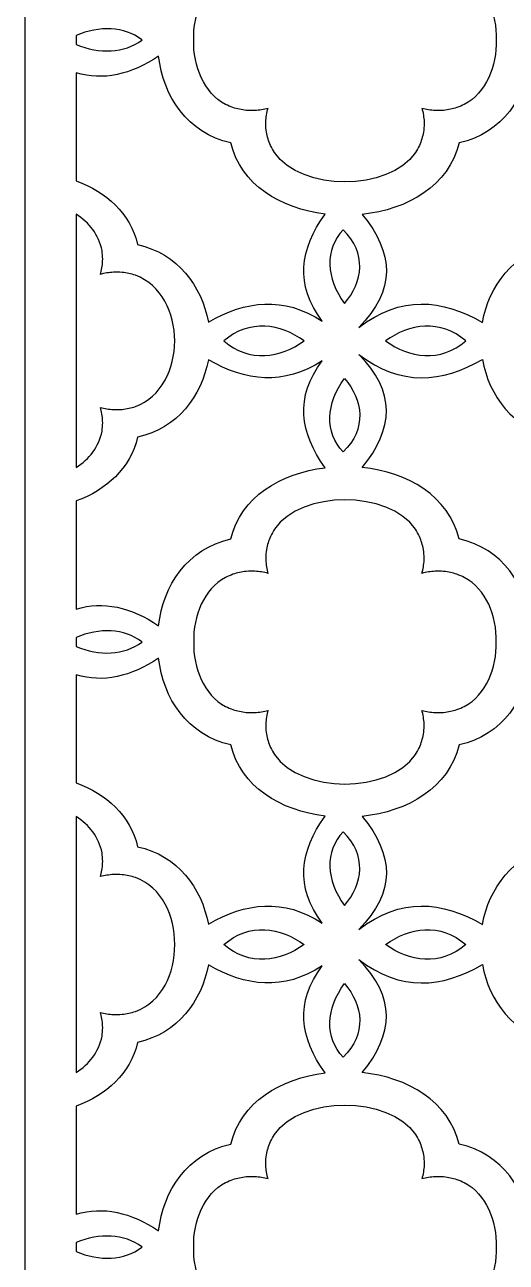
# Model space of a CAD drawing. Header units: centimetres. Extents: x 14.5 to 19.1, y -9 to 9.
# Drawn here: x 14.548 to 16.267, y -4.364 to 0.052 of the extents above; entities that cross this region are included whole.
import ezdxf

# ---------------------------------------------------------------- set-up
doc = ezdxf.new("R2010")
doc.units = ezdxf.units.CM
doc.header["$MEASUREMENT"] = 0
doc.layers.add('layer 1', color=7, linetype='Continuous')

msp = doc.modelspace()

# ---------------------------------------------------------------- linework, layer by layer
at = {"layer": 'layer 1', "color": 250, "lineweight": 30}
for points, knots in [([(14.54762, 9.00076), (14.54762, 9.00076), (19.1397, 9.00076), (19.1397, 9.00076), (19.1397, 9.00076), (19.1397, 9.00076), (19.1397, -9.00021), (19.1397, -9.00021), (19.1397, -9.00021), (19.1397, -9.00021), (14.54762, -9.00021), (14.54762, -9.00021), (14.54762, -9.00021), (14.54762, -9.00021), (14.54762, 9.00076), (14.54762, 9.00076)], [0, 0, 0, 0, 0.2, 0.2, 0.2, 0.2, 0.4, 0.4, 0.4, 0.4, 0.6, 0.6, 0.6, 0.6, 1, 1, 1, 1]), ([(15.15078, -0.00254), (15.1487, -0.09615), (15.1867, -0.19117), (15.26472, -0.23284), (15.26472, -0.23284), (15.2734, -0.23698), (15.28192, -0.24056), (15.291, -0.24388), (15.291, -0.24388), (15.30698, -0.24892), (15.3219, -0.25211), (15.33865, -0.25409), (15.33865, -0.25409), (15.34899, -0.25482), (15.35885, -0.25505), (15.36921, -0.25481), (15.36921, -0.25481), (15.38569, -0.25363), (15.40049, -0.25125), (15.41631, -0.24716), (15.41631, -0.24716), (15.4158, -0.24875), (15.41528, -0.25035), (15.41478, -0.25197), (15.41478, -0.25197), (15.41058, -0.26883), (15.40849, -0.28435), (15.40803, -0.30166), (15.40803, -0.30166), (15.40831, -0.31198), (15.4091, -0.32178), (15.4105, -0.33202), (15.4105, -0.33202), (15.41371, -0.34859), (15.41822, -0.36331), (15.42491, -0.37898), (15.42491, -0.37898), (15.42926, -0.38793), (15.43387, -0.39626), (15.43916, -0.40476), (15.43916, -0.40476), (15.53583, -0.54438), (15.84584, -0.54454), (15.94265, -0.40476), (15.94265, -0.40476), (15.94791, -0.39626), (15.95254, -0.38793), (15.9569, -0.37898), (15.9569, -0.37898), (15.96359, -0.36331), (15.96809, -0.34859), (15.9713, -0.33202), (15.9713, -0.33202), (15.97271, -0.32178), (15.9735, -0.31198), (15.97377, -0.30166), (15.97377, -0.30166), (15.97331, -0.28435), (15.97124, -0.26883), (15.96701, -0.25197), (15.96701, -0.25197), (15.96652, -0.25035), (15.96601, -0.24875), (15.96549, -0.24716), (15.96549, -0.24716), (15.98132, -0.25125), (15.99611, -0.25363), (16.01258, -0.25481), (16.01258, -0.25481), (16.02294, -0.25505), (16.03282, -0.25482), (16.04315, -0.25409), (16.04315, -0.25409), (16.0599, -0.25211), (16.07482, -0.24892), (16.09081, -0.24388), (16.09081, -0.24388), (16.09989, -0.24056), (16.1084, -0.23698), (16.11711, -0.23284), (16.11711, -0.23284), (16.19544, -0.19098), (16.23337, -0.09611), (16.2308, -0.00254), (16.2308, -0.00254), (16.23337, 0.09103), (16.19544, 0.18591), (16.11711, 0.22777), (16.11711, 0.22777), (16.1084, 0.2319), (16.09989, 0.23548), (16.09081, 0.2388), (16.09081, 0.2388), (16.07482, 0.24385), (16.0599, 0.24703), (16.04315, 0.24901), (16.04315, 0.24901), (16.03282, 0.24974), (16.02294, 0.24998), (16.01258, 0.24973), (16.01258, 0.24973), (15.99611, 0.24856), (15.98132, 0.24618), (15.96549, 0.24209), (15.96549, 0.24209), (15.96601, 0.24367), (15.96652, 0.24526), (15.96701, 0.2469), (15.96701, 0.2469), (15.97124, 0.26374), (15.97331, 0.27927), (15.97377, 0.29658), (15.97377, 0.29658), (15.9735, 0.3069), (15.97271, 0.31669), (15.9713, 0.32694), (15.9713, 0.32694), (15.96809, 0.34351), (15.96359, 0.35823), (15.9569, 0.37391), (15.9569, 0.37391), (15.95254, 0.38285), (15.94791, 0.39119), (15.94265, 0.39969), (15.94265, 0.39969), (15.84584, 0.53947), (15.53583, 0.5393), (15.43916, 0.39969), (15.43916, 0.39969), (15.43387, 0.39119), (15.42926, 0.38285), (15.42491, 0.37391), (15.42491, 0.37391), (15.41822, 0.35823), (15.41371, 0.34351), (15.4105, 0.32694), (15.4105, 0.32694), (15.4091, 0.31669), (15.40831, 0.3069), (15.40803, 0.29658), (15.40803, 0.29658), (15.40849, 0.27927), (15.41058, 0.26374), (15.41478, 0.2469), (15.41478, 0.2469), (15.41528, 0.24526), (15.4158, 0.24367), (15.41631, 0.24209), (15.41631, 0.24209), (15.40049, 0.24618), (15.38569, 0.24856), (15.36921, 0.24973), (15.36921, 0.24973), (15.35885, 0.24998), (15.34899, 0.24974), (15.33865, 0.24901), (15.33865, 0.24901), (15.3219, 0.24703), (15.30698, 0.24385), (15.291, 0.2388), (15.291, 0.2388), (15.28192, 0.23548), (15.2734, 0.2319), (15.26472, 0.22777), (15.26472, 0.22777), (15.1867, 0.18608), (15.1487, 0.09106), (15.15078, -0.00254)], [0, 0, 0, 0, 0.0232558, 0.0232558, 0.0232558, 0.0232558, 0.0465116, 0.0465116, 0.0465116, 0.0465116, 0.0697674, 0.0697674, 0.0697674, 0.0697674, 0.0930233, 0.0930233, 0.0930233, 0.0930233, 0.1162791, 0.1162791, 0.1162791, 0.1162791, 0.1395349, 0.1395349, 0.1395349, 0.1395349, 0.1627907, 0.1627907, 0.1627907, 0.1627907, 0.1860465, 0.1860465, 0.1860465, 0.1860465, 0.2093023, 0.2093023, 0.2093023, 0.2093023, 0.2325581, 0.2325581, 0.2325581, 0.2325581, 0.255814, 0.255814, 0.255814, 0.255814, 0.2790698, 0.2790698, 0.2790698, 0.2790698, 0.3023256, 0.3023256, 0.3023256, 0.3023256, 0.3255814, 0.3255814, 0.3255814, 0.3255814, 0.3488372, 0.3488372, 0.3488372, 0.3488372, 0.372093, 0.372093, 0.372093, 0.372093, 0.3953488, 0.3953488, 0.3953488, 0.3953488, 0.4186047, 0.4186047, 0.4186047, 0.4186047, 0.4418605, 0.4418605, 0.4418605, 0.4418605, 0.4651163, 0.4651163, 0.4651163, 0.4651163, 0.4883721, 0.4883721, 0.4883721, 0.4883721, 0.5116279, 0.5116279, 0.5116279, 0.5116279, 0.5348837, 0.5348837, 0.5348837, 0.5348837, 0.5581395, 0.5581395, 0.5581395, 0.5581395, 0.5813953, 0.5813953, 0.5813953, 0.5813953, 0.6046512, 0.6046512, 0.6046512, 0.6046512, 0.627907, 0.627907, 0.627907, 0.627907, 0.6511628, 0.6511628, 0.6511628, 0.6511628, 0.6744186, 0.6744186, 0.6744186, 0.6744186, 0.6976744, 0.6976744, 0.6976744, 0.6976744, 0.7209302, 0.7209302, 0.7209302, 0.7209302, 0.744186, 0.744186, 0.744186, 0.744186, 0.7674419, 0.7674419, 0.7674419, 0.7674419, 0.7906977, 0.7906977, 0.7906977, 0.7906977, 0.8139535, 0.8139535, 0.8139535, 0.8139535, 0.8372093, 0.8372093, 0.8372093, 0.8372093, 0.8604651, 0.8604651, 0.8604651, 0.8604651, 0.8837209, 0.8837209, 0.8837209, 0.8837209, 0.9069767, 0.9069767, 0.9069767, 0.9069767, 0.9302326, 0.9302326, 0.9302326, 0.9302326, 0.9534884, 0.9534884, 0.9534884, 0.9534884, 1, 1, 1, 1]), ([(14.7313, -0.01851), (14.7313, -0.01851), (14.7313, 0.01347), (14.7313, 0.01347), (14.7313, 0.01347), (14.81378, 0.04861), (14.9025, 0.04525), (14.96586, -0.00186), (14.96586, -0.00186), (14.96653, -0.00222), (14.96635, -0.00284), (14.96584, -0.00321), (14.96584, -0.00321), (14.9025, -0.05031), (14.81377, -0.05364), (14.7313, -0.01851)], [0, 0, 0, 0, 0.2, 0.2, 0.2, 0.2, 0.4, 0.4, 0.4, 0.4, 0.6, 0.6, 0.6, 0.6, 1, 1, 1, 1]), ([(14.7313, -0.5054), (14.7313, -0.5054), (14.7313, -0.11955), (14.7313, -0.11955), (14.7313, -0.11955), (14.82813, -0.14959), (14.92633, -0.12676), (15.02566, -0.06049), (15.02566, -0.06049), (15.04199, -0.20338), (15.12787, -0.33592), (15.2834, -0.36982), (15.2834, -0.36982), (15.31847, -0.51996), (15.4621, -0.60477), (15.61981, -0.62423), (15.61981, -0.62423), (15.53075, -0.74926), (15.51053, -0.87602), (15.61002, -1.00584), (15.61002, -1.00584), (15.47169, -0.91664), (15.33656, -0.93235), (15.20329, -1.00939), (15.20329, -1.00939), (15.17825, -0.8796), (15.09407, -0.76443), (14.95062, -0.73316), (14.95062, -0.73316), (14.92441, -0.62095), (14.83842, -0.54503), (14.7313, -0.5054)], [0, 0, 0, 0, 0.1111111, 0.1111111, 0.1111111, 0.1111111, 0.2222222, 0.2222222, 0.2222222, 0.2222222, 0.3333333, 0.3333333, 0.3333333, 0.3333333, 0.4444444, 0.4444444, 0.4444444, 0.4444444, 0.5555556, 0.5555556, 0.5555556, 0.5555556, 0.6666667, 0.6666667, 0.6666667, 0.6666667, 0.7777778, 0.7777778, 0.7777778, 0.7777778, 1, 1, 1, 1]), ([(16.78436, -0.47578), (16.62149, -0.49204), (16.47062, -0.57779), (16.43431, -0.73316), (16.43431, -0.73316), (16.2904, -0.76453), (16.20612, -0.88036), (16.18141, -1.0107), (16.18141, -1.0107), (16.03705, -0.92647), (15.89052, -0.91399), (15.74016, -1.02856), (15.74016, -1.02856), (15.87347, -0.89695), (15.86587, -0.7623), (15.75234, -0.62532), (15.75234, -0.62532), (15.91381, -0.60816), (16.06261, -0.52305), (16.0984, -0.36982), (16.0984, -0.36982), (16.25338, -0.33604), (16.3392, -0.20432), (16.35596, -0.06202), (16.35596, -0.06202), (16.49452, -0.15353), (16.63087, -0.16041), (16.76436, -0.05689), (16.76436, -0.05689), (16.76533, -0.05783), (16.76634, -0.05874), (16.76738, -0.05961), (16.76738, -0.05961), (16.65073, -0.20147), (16.67838, -0.33962), (16.78436, -0.47578)], [0, 0, 0, 0, 0.1, 0.1, 0.1, 0.1, 0.2, 0.2, 0.2, 0.2, 0.3, 0.3, 0.3, 0.3, 0.4, 0.4, 0.4, 0.4, 0.5, 0.5, 0.5, 0.5, 0.6, 0.6, 0.6, 0.6, 0.7, 0.7, 0.7, 0.7, 0.8, 0.8, 0.8, 0.8, 1, 1, 1, 1]), ([(14.7313, -1.52837), (14.7313, -1.52837), (14.7313, -0.62488), (14.7313, -0.62488), (14.7313, -0.62488), (14.77813, -0.6547), (14.81258, -0.69787), (14.82351, -0.75436), (14.82351, -0.75436), (14.82492, -0.76459), (14.82573, -0.7744), (14.826, -0.78471), (14.826, -0.78471), (14.82552, -0.80202), (14.82345, -0.81754), (14.81922, -0.83441), (14.81922, -0.83441), (14.81873, -0.83602), (14.81823, -0.83762), (14.81771, -0.8392), (14.81771, -0.8392), (14.83353, -0.83512), (14.84832, -0.83274), (14.86479, -0.83157), (14.86479, -0.83157), (14.87516, -0.83132), (14.88503, -0.83155), (14.89538, -0.83228), (14.89538, -0.83228), (14.91211, -0.83427), (14.92703, -0.83744), (14.94302, -0.84247), (14.94302, -0.84247), (15.03611, -0.87662), (15.08271, -0.97671), (15.08313, -1.07665), (15.08313, -1.07665), (15.08271, -1.17657), (15.03611, -1.27668), (14.94302, -1.31082), (14.94302, -1.31082), (14.92703, -1.31585), (14.91211, -1.31902), (14.89538, -1.32101), (14.89538, -1.32101), (14.88503, -1.32175), (14.87516, -1.32197), (14.86479, -1.32172), (14.86479, -1.32172), (14.84832, -1.32055), (14.83353, -1.31819), (14.81771, -1.31409), (14.81771, -1.31409), (14.81823, -1.31567), (14.81873, -1.31727), (14.81922, -1.31889), (14.81922, -1.31889), (14.82345, -1.33576), (14.82552, -1.35128), (14.826, -1.36859), (14.826, -1.36859), (14.82573, -1.37889), (14.82492, -1.38869), (14.82351, -1.39893), (14.82351, -1.39893), (14.81258, -1.45543), (14.77813, -1.49856), (14.7313, -1.52837)], [0, 0, 0, 0, 0.0555556, 0.0555556, 0.0555556, 0.0555556, 0.1111111, 0.1111111, 0.1111111, 0.1111111, 0.1666667, 0.1666667, 0.1666667, 0.1666667, 0.2222222, 0.2222222, 0.2222222, 0.2222222, 0.2777778, 0.2777778, 0.2777778, 0.2777778, 0.3333333, 0.3333333, 0.3333333, 0.3333333, 0.3888889, 0.3888889, 0.3888889, 0.3888889, 0.4444444, 0.4444444, 0.4444444, 0.4444444, 0.5, 0.5, 0.5, 0.5, 0.5555556, 0.5555556, 0.5555556, 0.5555556, 0.6111111, 0.6111111, 0.6111111, 0.6111111, 0.6666667, 0.6666667, 0.6666667, 0.6666667, 0.7222222, 0.7222222, 0.7222222, 0.7222222, 0.7777778, 0.7777778, 0.7777778, 0.7777778, 0.8333333, 0.8333333, 0.8333333, 0.8333333, 0.8888889, 0.8888889, 0.8888889, 0.8888889, 1, 1, 1, 1]), ([(15.68913, -0.94273), (15.62324, -0.85445), (15.61805, -0.74946), (15.68393, -0.68028), (15.68393, -0.68028), (15.76975, -0.76259), (15.7559, -0.86676), (15.68913, -0.94273)], [0, 0, 0, 0, 0.3333333, 0.3333333, 0.3333333, 0.3333333, 1, 1, 1, 1]), ([(15.25872, -1.07665), (15.34845, -0.99791), (15.462, -1.01539), (15.54478, -1.07665), (15.54478, -1.07665), (15.462, -1.1379), (15.34845, -1.15539), (15.25872, -1.07665)], [0, 0, 0, 0, 0.3333333, 0.3333333, 0.3333333, 0.3333333, 1, 1, 1, 1]), ([(15.83604, -1.07665), (15.91881, -1.01539), (16.03237, -0.99791), (16.12209, -1.07665), (16.12209, -1.07665), (16.03237, -1.15539), (15.91881, -1.1379), (15.83604, -1.07665)], [0, 0, 0, 0, 0.3333333, 0.3333333, 0.3333333, 0.3333333, 1, 1, 1, 1]), ([(14.7313, -2.03371), (14.7313, -2.03371), (14.7313, -1.64785), (14.7313, -1.64785), (14.7313, -1.64785), (14.83842, -1.60821), (14.92441, -1.53234), (14.95062, -1.42013), (14.95062, -1.42013), (15.09407, -1.38886), (15.17825, -1.2737), (15.20329, -1.14391), (15.20329, -1.14391), (15.33656, -1.22096), (15.47169, -1.23666), (15.61002, -1.14746), (15.61002, -1.14746), (15.51053, -1.27728), (15.53075, -1.40405), (15.61981, -1.52906), (15.61981, -1.52906), (15.4621, -1.54852), (15.31847, -1.63334), (15.2834, -1.78348), (15.2834, -1.78348), (15.12787, -1.81738), (15.04199, -1.94991), (15.02566, -2.0928), (15.02566, -2.0928), (14.92633, -2.02653), (14.82813, -2.00367), (14.7313, -2.03371)], [0, 0, 0, 0, 0.1111111, 0.1111111, 0.1111111, 0.1111111, 0.2222222, 0.2222222, 0.2222222, 0.2222222, 0.3333333, 0.3333333, 0.3333333, 0.3333333, 0.4444444, 0.4444444, 0.4444444, 0.4444444, 0.5555556, 0.5555556, 0.5555556, 0.5555556, 0.6666667, 0.6666667, 0.6666667, 0.6666667, 0.7777778, 0.7777778, 0.7777778, 0.7777778, 1, 1, 1, 1]), ([(16.78436, -1.67751), (16.62149, -1.66124), (16.47062, -1.5755), (16.43431, -1.42013), (16.43431, -1.42013), (16.2904, -1.38876), (16.20612, -1.27293), (16.18141, -1.14259), (16.18141, -1.14259), (16.03705, -1.22682), (15.89052, -1.23931), (15.74016, -1.12474), (15.74016, -1.12474), (15.87347, -1.25634), (15.86587, -1.39101), (15.75234, -1.52799), (15.75234, -1.52799), (15.91381, -1.54513), (16.06261, -1.63026), (16.0984, -1.78348), (16.0984, -1.78348), (16.25338, -1.81727), (16.3392, -1.94897), (16.35596, -2.09127), (16.35596, -2.09127), (16.49452, -1.99975), (16.63087, -1.9929), (16.76436, -2.09641), (16.76436, -2.09641), (16.76533, -2.09547), (16.76634, -2.09455), (16.76738, -2.09367), (16.76738, -2.09367), (16.65073, -1.95184), (16.67838, -1.81366), (16.78436, -1.67751)], [0, 0, 0, 0, 0.1, 0.1, 0.1, 0.1, 0.2, 0.2, 0.2, 0.2, 0.3, 0.3, 0.3, 0.3, 0.4, 0.4, 0.4, 0.4, 0.5, 0.5, 0.5, 0.5, 0.6, 0.6, 0.6, 0.6, 0.7, 0.7, 0.7, 0.7, 0.8, 0.8, 0.8, 0.8, 1, 1, 1, 1]), ([(15.68913, -1.21058), (15.62324, -1.29885), (15.61805, -1.40383), (15.68393, -1.47302), (15.68393, -1.47302), (15.76975, -1.3907), (15.7559, -1.28653), (15.68913, -1.21058)], [0, 0, 0, 0, 0.3333333, 0.3333333, 0.3333333, 0.3333333, 1, 1, 1, 1]), ([(15.15078, -2.15076), (15.1487, -2.05715), (15.1867, -1.96213), (15.26472, -1.92045), (15.26472, -1.92045), (15.2734, -1.9163), (15.28192, -1.91273), (15.291, -1.90941), (15.291, -1.90941), (15.30698, -1.90437), (15.3219, -1.90119), (15.33865, -1.8992), (15.33865, -1.8992), (15.34899, -1.89848), (15.35885, -1.89824), (15.36921, -1.89848), (15.36921, -1.89848), (15.38569, -1.89966), (15.40049, -1.90204), (15.41631, -1.90613), (15.41631, -1.90613), (15.4158, -1.90454), (15.41528, -1.90294), (15.41478, -1.90132), (15.41478, -1.90132), (15.41058, -1.88447), (15.40849, -1.86894), (15.40803, -1.85164), (15.40803, -1.85164), (15.40831, -1.84131), (15.4091, -1.83152), (15.4105, -1.82127), (15.4105, -1.82127), (15.41371, -1.8047), (15.41822, -1.78999), (15.42491, -1.77431), (15.42491, -1.77431), (15.42926, -1.76536), (15.43387, -1.75703), (15.43916, -1.74853), (15.43916, -1.74853), (15.53583, -1.60892), (15.84584, -1.60875), (15.94265, -1.74853), (15.94265, -1.74853), (15.94791, -1.75703), (15.95254, -1.76536), (15.9569, -1.77431), (15.9569, -1.77431), (15.96359, -1.78999), (15.96809, -1.8047), (15.9713, -1.82127), (15.9713, -1.82127), (15.97271, -1.83152), (15.9735, -1.84131), (15.97377, -1.85164), (15.97377, -1.85164), (15.97331, -1.86894), (15.97124, -1.88447), (15.96701, -1.90132), (15.96701, -1.90132), (15.96652, -1.90294), (15.96601, -1.90454), (15.96549, -1.90613), (15.96549, -1.90613), (15.98132, -1.90204), (15.99611, -1.89966), (16.01258, -1.89848), (16.01258, -1.89848), (16.02294, -1.89824), (16.03282, -1.89848), (16.04315, -1.8992), (16.04315, -1.8992), (16.0599, -1.90119), (16.07482, -1.90437), (16.09081, -1.90941), (16.09081, -1.90941), (16.09989, -1.91273), (16.1084, -1.9163), (16.11711, -1.92045), (16.11711, -1.92045), (16.19544, -1.9623), (16.23337, -2.05718), (16.2308, -2.15076), (16.2308, -2.15076), (16.23337, -2.24432), (16.19544, -2.3392), (16.11711, -2.38106), (16.11711, -2.38106), (16.1084, -2.3852), (16.09989, -2.38878), (16.09081, -2.39209), (16.09081, -2.39209), (16.07482, -2.39714), (16.0599, -2.40032), (16.04315, -2.4023), (16.04315, -2.4023), (16.03282, -2.40303), (16.02294, -2.40327), (16.01258, -2.40302), (16.01258, -2.40302), (15.99611, -2.40185), (15.98132, -2.39946), (15.96549, -2.39538), (15.96549, -2.39538), (15.96601, -2.39697), (15.96652, -2.39857), (15.96701, -2.40019), (15.96701, -2.40019), (15.97124, -2.41703), (15.97331, -2.43257), (15.97377, -2.44987), (15.97377, -2.44987), (15.9735, -2.46019), (15.97271, -2.47), (15.9713, -2.48023), (15.9713, -2.48023), (15.96809, -2.4968), (15.96359, -2.51151), (15.9569, -2.5272), (15.9569, -2.5272), (15.95254, -2.53615), (15.94791, -2.54448), (15.94265, -2.55298), (15.94265, -2.55298), (15.84584, -2.69276), (15.53583, -2.69259), (15.43916, -2.55298), (15.43916, -2.55298), (15.43387, -2.54448), (15.42926, -2.53615), (15.42491, -2.5272), (15.42491, -2.5272), (15.41822, -2.51151), (15.41371, -2.4968), (15.4105, -2.48023), (15.4105, -2.48023), (15.4091, -2.47), (15.40831, -2.46019), (15.40803, -2.44987), (15.40803, -2.44987), (15.40849, -2.43257), (15.41058, -2.41703), (15.41478, -2.40019), (15.41478, -2.40019), (15.41528, -2.39857), (15.4158, -2.39697), (15.41631, -2.39538), (15.41631, -2.39538), (15.40049, -2.39946), (15.38569, -2.40185), (15.36921, -2.40302), (15.36921, -2.40302), (15.35885, -2.40327), (15.34899, -2.40303), (15.33865, -2.4023), (15.33865, -2.4023), (15.3219, -2.40032), (15.30698, -2.39714), (15.291, -2.39209), (15.291, -2.39209), (15.28192, -2.38878), (15.2734, -2.3852), (15.26472, -2.38106), (15.26472, -2.38106), (15.1867, -2.33939), (15.1487, -2.24436), (15.15078, -2.15076)], [0, 0, 0, 0, 0.0232558, 0.0232558, 0.0232558, 0.0232558, 0.0465116, 0.0465116, 0.0465116, 0.0465116, 0.0697674, 0.0697674, 0.0697674, 0.0697674, 0.0930233, 0.0930233, 0.0930233, 0.0930233, 0.1162791, 0.1162791, 0.1162791, 0.1162791, 0.1395349, 0.1395349, 0.1395349, 0.1395349, 0.1627907, 0.1627907, 0.1627907, 0.1627907, 0.1860465, 0.1860465, 0.1860465, 0.1860465, 0.2093023, 0.2093023, 0.2093023, 0.2093023, 0.2325581, 0.2325581, 0.2325581, 0.2325581, 0.255814, 0.255814, 0.255814, 0.255814, 0.2790698, 0.2790698, 0.2790698, 0.2790698, 0.3023256, 0.3023256, 0.3023256, 0.3023256, 0.3255814, 0.3255814, 0.3255814, 0.3255814, 0.3488372, 0.3488372, 0.3488372, 0.3488372, 0.372093, 0.372093, 0.372093, 0.372093, 0.3953488, 0.3953488, 0.3953488, 0.3953488, 0.4186047, 0.4186047, 0.4186047, 0.4186047, 0.4418605, 0.4418605, 0.4418605, 0.4418605, 0.4651163, 0.4651163, 0.4651163, 0.4651163, 0.4883721, 0.4883721, 0.4883721, 0.4883721, 0.5116279, 0.5116279, 0.5116279, 0.5116279, 0.5348837, 0.5348837, 0.5348837, 0.5348837, 0.5581395, 0.5581395, 0.5581395, 0.5581395, 0.5813953, 0.5813953, 0.5813953, 0.5813953, 0.6046512, 0.6046512, 0.6046512, 0.6046512, 0.627907, 0.627907, 0.627907, 0.627907, 0.6511628, 0.6511628, 0.6511628, 0.6511628, 0.6744186, 0.6744186, 0.6744186, 0.6744186, 0.6976744, 0.6976744, 0.6976744, 0.6976744, 0.7209302, 0.7209302, 0.7209302, 0.7209302, 0.744186, 0.744186, 0.744186, 0.744186, 0.7674419, 0.7674419, 0.7674419, 0.7674419, 0.7906977, 0.7906977, 0.7906977, 0.7906977, 0.8139535, 0.8139535, 0.8139535, 0.8139535, 0.8372093, 0.8372093, 0.8372093, 0.8372093, 0.8604651, 0.8604651, 0.8604651, 0.8604651, 0.8837209, 0.8837209, 0.8837209, 0.8837209, 0.9069767, 0.9069767, 0.9069767, 0.9069767, 0.9302326, 0.9302326, 0.9302326, 0.9302326, 0.9534884, 0.9534884, 0.9534884, 0.9534884, 1, 1, 1, 1]), ([(14.7313, -2.16673), (14.7313, -2.16673), (14.7313, -2.13475), (14.7313, -2.13475), (14.7313, -2.13475), (14.81377, -2.09961), (14.9025, -2.10298), (14.96584, -2.15008), (14.96584, -2.15008), (14.96635, -2.15045), (14.96653, -2.15107), (14.96586, -2.15143), (14.96586, -2.15143), (14.9025, -2.19855), (14.81378, -2.20187), (14.7313, -2.16673)], [0, 0, 0, 0, 0.2, 0.2, 0.2, 0.2, 0.4, 0.4, 0.4, 0.4, 0.6, 0.6, 0.6, 0.6, 1, 1, 1, 1]), ([(16.78436, -2.624), (16.62149, -2.64026), (16.47062, -2.726), (16.43431, -2.88138), (16.43431, -2.88138), (16.2904, -2.91275), (16.20612, -3.02858), (16.18141, -3.15892), (16.18141, -3.15892), (16.03705, -3.07469), (15.89052, -3.0622), (15.74016, -3.17677), (15.74016, -3.17677), (15.87347, -3.04517), (15.86587, -2.9105), (15.75234, -2.77352), (15.75234, -2.77352), (15.91381, -2.75638), (16.06261, -2.67125), (16.0984, -2.51803), (16.0984, -2.51803), (16.25338, -2.48424), (16.3392, -2.35253), (16.35596, -2.21022), (16.35596, -2.21022), (16.49452, -2.30175), (16.63087, -2.30861), (16.76436, -2.2051), (16.76436, -2.2051), (16.76533, -2.20603), (16.76634, -2.20696), (16.76738, -2.20783), (16.76738, -2.20783), (16.65073, -2.34968), (16.67838, -2.48784), (16.78436, -2.624)], [0, 0, 0, 0, 0.1, 0.1, 0.1, 0.1, 0.2, 0.2, 0.2, 0.2, 0.3, 0.3, 0.3, 0.3, 0.4, 0.4, 0.4, 0.4, 0.5, 0.5, 0.5, 0.5, 0.6, 0.6, 0.6, 0.6, 0.7, 0.7, 0.7, 0.7, 0.8, 0.8, 0.8, 0.8, 1, 1, 1, 1]), ([(14.7313, -2.65361), (14.7313, -2.65361), (14.7313, -2.26776), (14.7313, -2.26776), (14.7313, -2.26776), (14.82813, -2.2978), (14.92633, -2.27498), (15.02566, -2.20871), (15.02566, -2.20871), (15.04199, -2.35159), (15.12787, -2.48413), (15.2834, -2.51803), (15.2834, -2.51803), (15.31847, -2.66817), (15.4621, -2.75299), (15.61981, -2.77245), (15.61981, -2.77245), (15.53075, -2.89747), (15.51053, -3.02422), (15.61002, -3.15405), (15.61002, -3.15405), (15.47169, -3.06485), (15.33656, -3.08055), (15.20329, -3.1576), (15.20329, -3.1576), (15.17825, -3.0278), (15.09407, -2.91265), (14.95062, -2.88138), (14.95062, -2.88138), (14.92441, -2.76916), (14.83842, -2.69325), (14.7313, -2.65361)], [0, 0, 0, 0, 0.1111111, 0.1111111, 0.1111111, 0.1111111, 0.2222222, 0.2222222, 0.2222222, 0.2222222, 0.3333333, 0.3333333, 0.3333333, 0.3333333, 0.4444444, 0.4444444, 0.4444444, 0.4444444, 0.5555556, 0.5555556, 0.5555556, 0.5555556, 0.6666667, 0.6666667, 0.6666667, 0.6666667, 0.7777778, 0.7777778, 0.7777778, 0.7777778, 1, 1, 1, 1]), ([(14.7313, -3.68697), (14.7313, -3.68697), (14.7313, -2.77395), (14.7313, -2.77395), (14.7313, -2.77395), (14.77813, -2.80377), (14.81258, -2.84694), (14.82351, -2.90343), (14.82351, -2.90343), (14.82492, -2.91366), (14.82573, -2.92346), (14.826, -2.93377), (14.826, -2.93377), (14.82552, -2.95109), (14.82345, -2.96661), (14.81922, -2.98347), (14.81922, -2.98347), (14.81873, -2.98509), (14.81823, -2.98669), (14.81771, -2.98827), (14.81771, -2.98827), (14.83353, -2.98418), (14.84832, -2.9818), (14.86479, -2.98064), (14.86479, -2.98064), (14.87516, -2.98039), (14.88503, -2.98062), (14.89538, -2.98135), (14.89538, -2.98135), (14.91211, -2.98333), (14.92703, -2.9865), (14.94302, -2.99154), (14.94302, -2.99154), (15.03758, -3.02623), (15.0842, -3.12899), (15.08314, -3.23048), (15.08314, -3.23048), (15.0842, -3.33198), (15.03758, -3.43474), (14.94302, -3.46942), (14.94302, -3.46942), (14.92703, -3.47447), (14.91211, -3.47762), (14.89538, -3.47961), (14.89538, -3.47961), (14.88503, -3.48035), (14.87516, -3.48057), (14.86479, -3.48032), (14.86479, -3.48032), (14.84832, -3.47916), (14.83353, -3.47678), (14.81771, -3.47269), (14.81771, -3.47269), (14.81823, -3.47428), (14.81873, -3.47587), (14.81922, -3.4775), (14.81922, -3.4775), (14.82345, -3.49436), (14.82552, -3.50988), (14.826, -3.52719), (14.826, -3.52719), (14.82573, -3.53749), (14.82492, -3.5473), (14.82351, -3.55753), (14.82351, -3.55753), (14.81258, -3.61403), (14.77813, -3.65715), (14.7313, -3.68697)], [0, 0, 0, 0, 0.0555556, 0.0555556, 0.0555556, 0.0555556, 0.1111111, 0.1111111, 0.1111111, 0.1111111, 0.1666667, 0.1666667, 0.1666667, 0.1666667, 0.2222222, 0.2222222, 0.2222222, 0.2222222, 0.2777778, 0.2777778, 0.2777778, 0.2777778, 0.3333333, 0.3333333, 0.3333333, 0.3333333, 0.3888889, 0.3888889, 0.3888889, 0.3888889, 0.4444444, 0.4444444, 0.4444444, 0.4444444, 0.5, 0.5, 0.5, 0.5, 0.5555556, 0.5555556, 0.5555556, 0.5555556, 0.6111111, 0.6111111, 0.6111111, 0.6111111, 0.6666667, 0.6666667, 0.6666667, 0.6666667, 0.7222222, 0.7222222, 0.7222222, 0.7222222, 0.7777778, 0.7777778, 0.7777778, 0.7777778, 0.8333333, 0.8333333, 0.8333333, 0.8333333, 0.8888889, 0.8888889, 0.8888889, 0.8888889, 1, 1, 1, 1]), ([(15.68913, -3.09093), (15.62324, -3.00265), (15.61805, -2.89768), (15.68393, -2.82849), (15.68393, -2.82849), (15.76975, -2.91081), (15.7559, -3.01498), (15.68913, -3.09093)], [0, 0, 0, 0, 0.3333333, 0.3333333, 0.3333333, 0.3333333, 1, 1, 1, 1]), ([(15.54478, -3.23048), (15.462, -3.16922), (15.34845, -3.15174), (15.25872, -3.23048), (15.25872, -3.23048), (15.34845, -3.30923), (15.462, -3.29174), (15.54478, -3.23048)], [0, 0, 0, 0, 0.3333333, 0.3333333, 0.3333333, 0.3333333, 1, 1, 1, 1]), ([(16.12209, -3.23048), (16.03237, -3.15174), (15.91881, -3.16922), (15.83604, -3.23048), (15.83604, -3.23048), (15.91881, -3.29174), (16.03237, -3.30923), (16.12209, -3.23048)], [0, 0, 0, 0, 0.3333333, 0.3333333, 0.3333333, 0.3333333, 1, 1, 1, 1]), ([(14.7313, -4.19317), (14.7313, -4.19317), (14.7313, -3.80731), (14.7313, -3.80731), (14.7313, -3.80731), (14.83842, -3.76768), (14.92441, -3.6918), (14.95062, -3.5796), (14.95062, -3.5796), (15.09407, -3.54832), (15.17825, -3.43315), (15.20329, -3.30336), (15.20329, -3.30336), (15.33656, -3.38041), (15.47169, -3.39612), (15.61002, -3.30691), (15.61002, -3.30691), (15.51053, -3.43673), (15.53075, -3.5635), (15.61981, -3.68852), (15.61981, -3.68852), (15.4621, -3.70798), (15.31847, -3.79279), (15.2834, -3.94294), (15.2834, -3.94294), (15.12787, -3.97683), (15.04199, -4.10936), (15.02566, -4.25226), (15.02566, -4.25226), (14.92633, -4.18599), (14.82813, -4.16313), (14.7313, -4.19317)], [0, 0, 0, 0, 0.1111111, 0.1111111, 0.1111111, 0.1111111, 0.2222222, 0.2222222, 0.2222222, 0.2222222, 0.3333333, 0.3333333, 0.3333333, 0.3333333, 0.4444444, 0.4444444, 0.4444444, 0.4444444, 0.5555556, 0.5555556, 0.5555556, 0.5555556, 0.6666667, 0.6666667, 0.6666667, 0.6666667, 0.7777778, 0.7777778, 0.7777778, 0.7777778, 1, 1, 1, 1]), ([(16.78436, -3.83698), (16.62149, -3.82071), (16.47062, -3.73496), (16.43431, -3.5796), (16.43431, -3.5796), (16.2904, -3.54822), (16.20612, -3.43238), (16.18141, -3.30205), (16.18141, -3.30205), (16.03705, -3.38627), (15.89052, -3.39876), (15.74016, -3.28419), (15.74016, -3.28419), (15.87347, -3.41579), (15.86587, -3.55045), (15.75234, -3.68744), (15.75234, -3.68744), (15.91381, -3.70459), (16.06261, -3.78971), (16.0984, -3.94294), (16.0984, -3.94294), (16.25338, -3.97672), (16.3392, -4.10843), (16.35596, -4.25074), (16.35596, -4.25074), (16.49452, -4.15921), (16.63087, -4.15235), (16.76436, -4.25586), (16.76436, -4.25586), (16.76533, -4.25493), (16.76634, -4.25401), (16.76738, -4.25312), (16.76738, -4.25312), (16.65073, -4.11129), (16.67838, -3.97313), (16.78436, -3.83698)], [0, 0, 0, 0, 0.1, 0.1, 0.1, 0.1, 0.2, 0.2, 0.2, 0.2, 0.3, 0.3, 0.3, 0.3, 0.4, 0.4, 0.4, 0.4, 0.5, 0.5, 0.5, 0.5, 0.6, 0.6, 0.6, 0.6, 0.7, 0.7, 0.7, 0.7, 0.8, 0.8, 0.8, 0.8, 1, 1, 1, 1]), ([(15.68913, -3.37003), (15.62324, -3.45831), (15.61805, -3.56328), (15.68393, -3.63247), (15.68393, -3.63247), (15.76975, -3.55016), (15.7559, -3.44598), (15.68913, -3.37003)], [0, 0, 0, 0, 0.3333333, 0.3333333, 0.3333333, 0.3333333, 1, 1, 1, 1]), ([(15.15078, -4.31021), (15.1487, -4.40381), (15.1867, -4.49884), (15.26472, -4.54051), (15.26472, -4.54051), (15.2734, -4.54465), (15.28192, -4.54822), (15.291, -4.55156), (15.291, -4.55156), (15.30698, -4.55659), (15.3219, -4.55978), (15.33865, -4.56175), (15.33865, -4.56175), (15.34899, -4.5625), (15.35885, -4.56272), (15.36921, -4.56248), (15.36921, -4.56248), (15.38569, -4.5613), (15.40049, -4.55893), (15.41631, -4.55483), (15.41631, -4.55483), (15.4158, -4.55642), (15.41528, -4.55802), (15.41478, -4.55964), (15.41478, -4.55964), (15.41058, -4.57649), (15.40849, -4.59203), (15.40803, -4.60933), (15.40803, -4.60933), (15.40831, -4.61965), (15.4091, -4.62945), (15.4105, -4.63969), (15.4105, -4.63969), (15.41371, -4.65627), (15.41822, -4.67098), (15.42491, -4.68667), (15.42491, -4.68667), (15.42926, -4.6956), (15.43387, -4.70394), (15.43916, -4.71244), (15.43916, -4.71244), (15.53583, -4.85204), (15.84584, -4.85221), (15.94265, -4.71244), (15.94265, -4.71244), (15.94791, -4.70394), (15.95254, -4.6956), (15.9569, -4.68667), (15.9569, -4.68667), (15.96359, -4.67098), (15.96809, -4.65627), (15.9713, -4.63969), (15.9713, -4.63969), (15.97271, -4.62945), (15.9735, -4.61965), (15.97377, -4.60933), (15.97377, -4.60933), (15.97331, -4.59203), (15.97124, -4.57649), (15.96701, -4.55964), (15.96701, -4.55964), (15.96652, -4.55802), (15.96601, -4.55642), (15.96549, -4.55483), (15.96549, -4.55483), (15.98132, -4.55893), (15.99611, -4.5613), (16.01258, -4.56248), (16.01258, -4.56248), (16.02294, -4.56272), (16.03282, -4.5625), (16.04315, -4.56175), (16.04315, -4.56175), (16.0599, -4.55978), (16.07482, -4.55659), (16.09081, -4.55156), (16.09081, -4.55156), (16.09989, -4.54822), (16.1084, -4.54465), (16.11711, -4.54051), (16.11711, -4.54051), (16.19544, -4.49865), (16.23337, -4.40378), (16.2308, -4.31021), (16.2308, -4.31021), (16.23337, -4.21665), (16.19544, -4.12176), (16.11711, -4.07991), (16.11711, -4.07991), (16.1084, -4.07577), (16.09989, -4.07219), (16.09081, -4.06886), (16.09081, -4.06886), (16.07482, -4.06383), (16.0599, -4.06064), (16.04315, -4.05866), (16.04315, -4.05866), (16.03282, -4.05793), (16.02294, -4.0577), (16.01258, -4.05795), (16.01258, -4.05795), (15.99611, -4.05912), (15.98132, -4.06149), (15.96549, -4.0656), (15.96549, -4.0656), (15.96601, -4.064), (15.96652, -4.0624), (15.96701, -4.06079), (15.96701, -4.06079), (15.97124, -4.04392), (15.97331, -4.02839), (15.97377, -4.01109), (15.97377, -4.01109), (15.9735, -4.00076), (15.97271, -3.99097), (15.9713, -3.98072), (15.9713, -3.98072), (15.96809, -3.96416), (15.96359, -3.94944), (15.9569, -3.93376), (15.9569, -3.93376), (15.95254, -3.92483), (15.94791, -3.91649), (15.94265, -3.90798), (15.94265, -3.90798), (15.84584, -3.76821), (15.53583, -3.76837), (15.43916, -3.90798), (15.43916, -3.90798), (15.43387, -3.91649), (15.42926, -3.92483), (15.42491, -3.93376), (15.42491, -3.93376), (15.41822, -3.94944), (15.41371, -3.96416), (15.4105, -3.98072), (15.4105, -3.98072), (15.4091, -3.99097), (15.40831, -4.00076), (15.40803, -4.01109), (15.40803, -4.01109), (15.40849, -4.02839), (15.41058, -4.04392), (15.41478, -4.06079), (15.41478, -4.06079), (15.41528, -4.0624), (15.4158, -4.064), (15.41631, -4.0656), (15.41631, -4.0656), (15.40049, -4.06149), (15.38569, -4.05912), (15.36921, -4.05795), (15.36921, -4.05795), (15.35885, -4.0577), (15.34899, -4.05793), (15.33865, -4.05866), (15.33865, -4.05866), (15.3219, -4.06064), (15.30698, -4.06383), (15.291, -4.06886), (15.291, -4.06886), (15.28192, -4.07219), (15.2734, -4.07577), (15.26472, -4.07991), (15.26472, -4.07991), (15.1867, -4.12158), (15.1487, -4.21661), (15.15078, -4.31021)], [0, 0, 0, 0, 0.0232558, 0.0232558, 0.0232558, 0.0232558, 0.0465116, 0.0465116, 0.0465116, 0.0465116, 0.0697674, 0.0697674, 0.0697674, 0.0697674, 0.0930233, 0.0930233, 0.0930233, 0.0930233, 0.1162791, 0.1162791, 0.1162791, 0.1162791, 0.1395349, 0.1395349, 0.1395349, 0.1395349, 0.1627907, 0.1627907, 0.1627907, 0.1627907, 0.1860465, 0.1860465, 0.1860465, 0.1860465, 0.2093023, 0.2093023, 0.2093023, 0.2093023, 0.2325581, 0.2325581, 0.2325581, 0.2325581, 0.255814, 0.255814, 0.255814, 0.255814, 0.2790698, 0.2790698, 0.2790698, 0.2790698, 0.3023256, 0.3023256, 0.3023256, 0.3023256, 0.3255814, 0.3255814, 0.3255814, 0.3255814, 0.3488372, 0.3488372, 0.3488372, 0.3488372, 0.372093, 0.372093, 0.372093, 0.372093, 0.3953488, 0.3953488, 0.3953488, 0.3953488, 0.4186047, 0.4186047, 0.4186047, 0.4186047, 0.4418605, 0.4418605, 0.4418605, 0.4418605, 0.4651163, 0.4651163, 0.4651163, 0.4651163, 0.4883721, 0.4883721, 0.4883721, 0.4883721, 0.5116279, 0.5116279, 0.5116279, 0.5116279, 0.5348837, 0.5348837, 0.5348837, 0.5348837, 0.5581395, 0.5581395, 0.5581395, 0.5581395, 0.5813953, 0.5813953, 0.5813953, 0.5813953, 0.6046512, 0.6046512, 0.6046512, 0.6046512, 0.627907, 0.627907, 0.627907, 0.627907, 0.6511628, 0.6511628, 0.6511628, 0.6511628, 0.6744186, 0.6744186, 0.6744186, 0.6744186, 0.6976744, 0.6976744, 0.6976744, 0.6976744, 0.7209302, 0.7209302, 0.7209302, 0.7209302, 0.744186, 0.744186, 0.744186, 0.744186, 0.7674419, 0.7674419, 0.7674419, 0.7674419, 0.7906977, 0.7906977, 0.7906977, 0.7906977, 0.8139535, 0.8139535, 0.8139535, 0.8139535, 0.8372093, 0.8372093, 0.8372093, 0.8372093, 0.8604651, 0.8604651, 0.8604651, 0.8604651, 0.8837209, 0.8837209, 0.8837209, 0.8837209, 0.9069767, 0.9069767, 0.9069767, 0.9069767, 0.9302326, 0.9302326, 0.9302326, 0.9302326, 0.9534884, 0.9534884, 0.9534884, 0.9534884, 1, 1, 1, 1]), ([(14.7313, -4.32618), (14.7313, -4.32618), (14.7313, -4.2942), (14.7313, -4.2942), (14.7313, -4.2942), (14.81378, -4.25906), (14.9025, -4.26242), (14.96586, -4.30953), (14.96586, -4.30953), (14.96653, -4.3099), (14.96635, -4.31052), (14.96584, -4.31089), (14.96584, -4.31089), (14.9025, -4.35798), (14.81377, -4.36132), (14.7313, -4.32618)], [0, 0, 0, 0, 0.2, 0.2, 0.2, 0.2, 0.4, 0.4, 0.4, 0.4, 0.6, 0.6, 0.6, 0.6, 1, 1, 1, 1])]:
    msp.add_open_spline(points, degree=3, knots=knots, dxfattribs=at)

doc.saveas('drawing.dxf')
